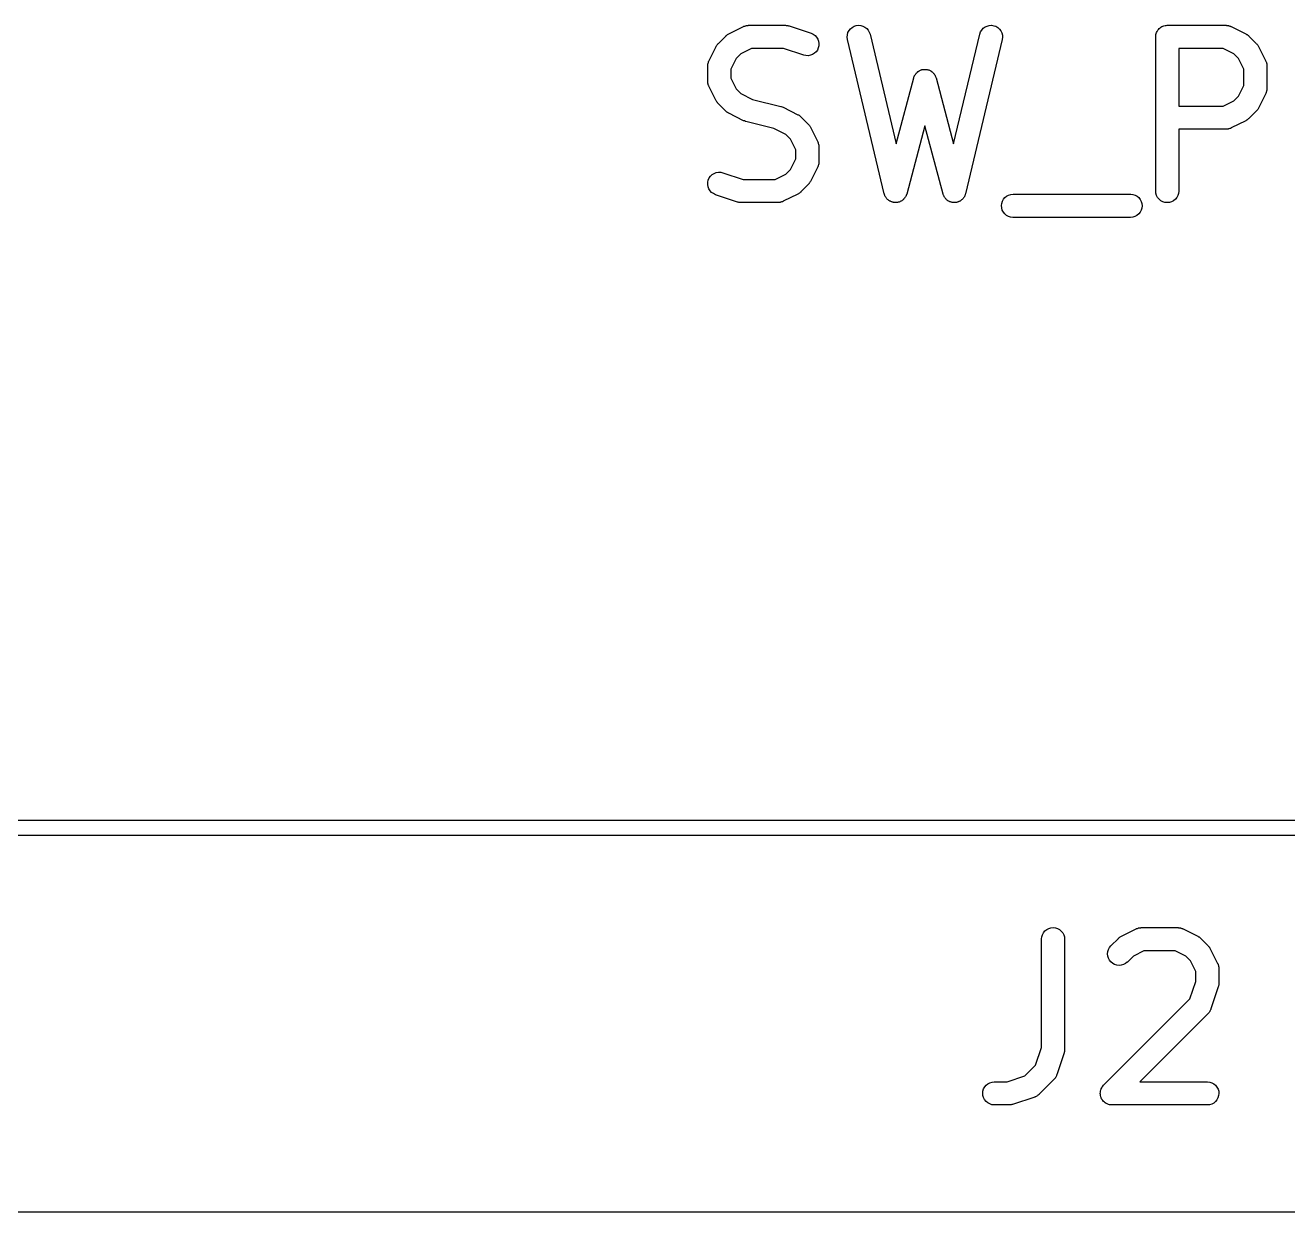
# Model space of a CAD drawing. Extents: x 19 to 116, y -142 to -17.
# Drawn here: x 59.76 to 67.95, y -134.58 to -126.89 of the extents above; entities that cross this region are included whole.
import ezdxf

# ---------------------------------------------------------------- set-up
doc = ezdxf.new("R2010")
doc.units = 0
doc.layers.add('BLACK', color=7, linetype='CONTINUOUS')

msp = doc.modelspace()

# ---------------------------------------------------------------- linework, layer by layer
at = {"layer": 'BLACK', "linetype": 'CONTINUOUS'}
for p, q in [((64.3117, -126.949), (64.3143, -126.947)), ((64.3143, -126.947), (64.3168, -126.945)), ((64.3168, -126.945), (64.3205, -126.943)), ((64.3205, -126.943), (64.3241, -126.941)), ((64.3241, -126.941), (64.4193, -126.893)), ((64.4193, -126.893), (64.4203, -126.893)), ((64.4203, -126.893), (64.4223, -126.892)), ((64.4223, -126.892), (64.4243, -126.891)), ((64.4243, -126.891), (64.4292, -126.89)), ((64.4292, -126.89), (64.434, -126.888)), ((64.434, -126.888), (64.4362, -126.887)), ((64.4362, -126.887), (64.4383, -126.887)), ((64.4383, -126.887), (64.4434, -126.886)), ((64.4434, -126.886), (64.4485, -126.886)), ((64.4485, -126.886), (64.4507, -126.886)), ((64.4507, -126.886), (64.4529, -126.885)), ((64.4529, -126.885), (64.691, -126.885)), ((64.691, -126.885), (64.692, -126.885)), ((64.692, -126.885), (64.6962, -126.886)), ((64.6962, -126.886), (64.7004, -126.886)), ((64.7004, -126.886), (64.7034, -126.887)), ((64.7034, -126.887), (64.7065, -126.887)), ((64.7065, -126.887), (64.7106, -126.888)), ((64.7106, -126.888), (64.7147, -126.889)), ((64.7147, -126.889), (64.8575, -126.937)), ((64.8575, -126.937), (64.8585, -126.937)), ((64.8585, -126.937), (64.8718, -126.943)), ((64.8718, -126.943), (64.8836, -126.952)), ((65.0932, -126.948), (65.0971, -126.933)), ((65.0971, -126.933), (65.1037, -126.92)), ((65.1037, -126.92), (65.1127, -126.909)), ((65.1127, -126.909), (65.1237, -126.899)), ((65.1237, -126.899), (65.1364, -126.892)), ((65.1364, -126.892), (65.1503, -126.887)), ((65.1503, -126.887), (65.1648, -126.885)), ((65.1648, -126.885), (65.1794, -126.886)), ((65.1794, -126.886), (65.1935, -126.89)), ((65.1935, -126.89), (65.2067, -126.897)), ((65.2067, -126.897), (65.2183, -126.906)), ((65.2183, -126.906), (65.228, -126.917)), ((65.228, -126.917), (65.2353, -126.929)), ((65.2353, -126.929), (65.2401, -126.943)), ((65.2401, -126.943), (65.4094, -127.654)), ((65.7821, -127.654), (65.9513, -126.943)), ((65.9513, -126.943), (65.9516, -126.942)), ((65.9516, -126.942), (65.9565, -126.928)), ((65.9565, -126.928), (65.9641, -126.916)), ((65.9641, -126.916), (65.9739, -126.905)), ((65.9739, -126.905), (65.9856, -126.896)), ((65.9856, -126.896), (65.9989, -126.89)), ((65.9989, -126.89), (66.0131, -126.886)), ((66.0131, -126.886), (66.0277, -126.885)), ((66.0277, -126.885), (66.0422, -126.888)), ((66.0422, -126.888), (66.056, -126.892)), ((66.056, -126.892), (66.0686, -126.9)), ((66.0686, -126.9), (66.0795, -126.91)), ((66.0795, -126.91), (66.0883, -126.921)), ((66.0883, -126.921), (66.0947, -126.934)), ((66.0947, -126.934), (66.0984, -126.949)), ((67.0929, -126.952), (67.0937, -126.945)), ((67.0937, -126.945), (67.0938, -126.945)), ((67.0938, -126.945), (67.0959, -126.938)), ((67.0938, -126.945), (67.0938, -126.945)), ((67.0959, -126.938), (67.098, -126.931)), ((67.098, -126.931), (67.0981, -126.931)), ((67.0981, -126.931), (67.0982, -126.931)), ((67.0982, -126.931), (67.1016, -126.925)), ((67.1016, -126.925), (67.105, -126.918)), ((67.105, -126.918), (67.1051, -126.918)), ((67.1051, -126.918), (67.1053, -126.918)), ((67.1053, -126.918), (67.1098, -126.913)), ((67.1098, -126.913), (67.1143, -126.907)), ((67.1143, -126.907), (67.1145, -126.907)), ((67.1145, -126.907), (67.1147, -126.907)), ((67.1147, -126.907), (67.1201, -126.902)), ((67.1201, -126.902), (67.1256, -126.898)), ((67.1256, -126.898), (67.1259, -126.898)), ((67.1259, -126.898), (67.1261, -126.898)), ((67.1261, -126.898), (67.1323, -126.894)), ((67.1323, -126.894), (67.1386, -126.891)), ((67.1386, -126.891), (67.1388, -126.891)), ((67.1388, -126.891), (67.139, -126.891)), ((67.139, -126.891), (67.1458, -126.889)), ((67.1458, -126.889), (67.1526, -126.887)), ((67.1526, -126.887), (67.1528, -126.887)), ((67.1528, -126.887), (67.1531, -126.887)), ((67.1531, -126.887), (67.1601, -126.886)), ((67.1601, -126.886), (67.1671, -126.885)), ((67.1671, -126.885), (67.5481, -126.885)), ((67.5481, -126.885), (67.5491, -126.885)), ((67.5491, -126.885), (67.5513, -126.886)), ((67.5513, -126.886), (67.5535, -126.886)), ((67.5535, -126.886), (67.5586, -126.886)), ((67.5586, -126.886), (67.5637, -126.887)), ((67.5637, -126.887), (67.5658, -126.888)), ((67.5658, -126.888), (67.568, -126.888)), ((67.568, -126.888), (67.5728, -126.89)), ((67.5728, -126.89), (67.5776, -126.891)), ((67.5776, -126.891), (67.5796, -126.893)), ((67.5796, -126.893), (67.5816, -126.893)), ((67.5816, -126.893), (67.6769, -126.941)), ((67.6769, -126.941), (67.6778, -126.941)), ((67.6778, -126.941), (67.6813, -126.944)), ((67.6813, -126.944), (67.6851, -126.946)), ((67.6851, -126.946), (67.6875, -126.948)), ((64.1953, -127.117), (64.2429, -127.022)), ((64.2429, -127.022), (64.2434, -127.021)), ((64.2434, -127.021), (64.2457, -127.018)), ((64.2457, -127.018), (64.2477, -127.014)), ((64.2477, -127.014), (64.2497, -127.011)), ((64.2497, -127.011), (64.2514, -127.009)), ((64.2514, -127.009), (64.2543, -127.006)), ((64.2543, -127.006), (64.257, -127.003)), ((64.257, -127.003), (64.3046, -126.955)), ((64.3046, -126.955), (64.3053, -126.954)), ((64.3053, -126.954), (64.3086, -126.952)), ((64.3086, -126.952), (64.3117, -126.949)), ((64.8836, -126.952), (64.8936, -126.963)), ((64.8936, -126.963), (64.9012, -126.975)), ((64.9012, -126.975), (64.9063, -126.989)), ((64.9081, -127.018), (64.9048, -127.032)), ((64.9063, -126.989), (64.9087, -127.003)), ((64.9087, -127.003), (64.9081, -127.018)), ((65.0922, -126.962), (65.0932, -126.948)), ((65.0939, -126.977), (65.0922, -126.962)), ((65.0942, -126.978), (65.0939, -126.977)), ((65.3323, -127.978), (65.0942, -126.978)), ((66.0972, -126.978), (65.8591, -127.978)), ((66.0992, -126.963), (66.0972, -126.978)), ((66.0984, -126.949), (66.0992, -126.963)), ((67.0921, -126.959), (67.0929, -126.952)), ((67.0921, -126.96), (67.0921, -126.959)), ((67.0921, -127.96), (67.0921, -126.96)), ((67.0921, -126.96), (67.0921, -126.96)), ((67.0921, -126.96), (67.0921, -126.96)), ((67.0921, -126.96), (67.0921, -126.96)), ((67.6875, -126.948), (67.6901, -126.949)), ((67.6901, -126.949), (67.6931, -126.952)), ((67.6931, -126.952), (67.6964, -126.955)), ((67.6964, -126.955), (67.744, -127.003)), ((67.744, -127.003), (67.7447, -127.003)), ((67.7447, -127.003), (67.7473, -127.007)), ((67.7473, -127.007), (67.7502, -127.01)), ((67.7502, -127.01), (67.7519, -127.012)), ((67.7519, -127.012), (67.7539, -127.015)), ((67.7539, -127.015), (67.7558, -127.019)), ((67.7558, -127.019), (67.758, -127.022)), ((67.758, -127.022), (67.8057, -127.117)), ((64.3716, -127.1), (64.3374, -127.169)), ((64.402, -127.07), (64.3716, -127.1)), ((64.4706, -127.035), (64.402, -127.07)), ((64.6788, -127.035), (64.4706, -127.035)), ((64.8101, -127.079), (64.6788, -127.035)), ((64.8244, -127.082), (64.8101, -127.079)), ((64.839, -127.083), (64.8244, -127.082)), ((64.8534, -127.08), (64.839, -127.083)), ((64.8671, -127.075), (64.8534, -127.08)), ((64.8795, -127.067), (64.8671, -127.075)), ((64.8902, -127.057), (64.8795, -127.067)), ((64.8987, -127.046), (64.8902, -127.057)), ((64.9048, -127.032), (64.8987, -127.046)), ((67.2421, -127.035), (67.2421, -127.409)), ((67.5304, -127.035), (67.2421, -127.035)), ((67.5989, -127.07), (67.5304, -127.035)), ((67.6293, -127.1), (67.5989, -127.07)), ((67.6636, -127.169), (67.6293, -127.1)), ((64.1874, -127.15), (64.1876, -127.148)), ((64.1874, -127.151), (64.1874, -127.15)), ((64.1874, -127.246), (64.1874, -127.151)), ((64.1876, -127.145), (64.1884, -127.14)), ((64.1876, -127.148), (64.1876, -127.145)), ((64.1884, -127.14), (64.189, -127.135)), ((64.189, -127.135), (64.1897, -127.133)), ((64.1897, -127.133), (64.1901, -127.131)), ((64.1901, -127.131), (64.1919, -127.126)), ((64.1919, -127.126), (64.1934, -127.121)), ((64.1934, -127.121), (64.1945, -127.119)), ((64.1945, -127.119), (64.1953, -127.117)), ((64.3374, -127.169), (64.3374, -127.228)), ((65.5399, -127.196), (65.5435, -127.193)), ((65.5435, -127.193), (65.5468, -127.189)), ((65.5468, -127.189), (65.5488, -127.188)), ((65.5488, -127.188), (65.5506, -127.186)), ((65.5506, -127.186), (65.5548, -127.184)), ((65.5548, -127.184), (65.5588, -127.181)), ((65.5588, -127.181), (65.5611, -127.18)), ((65.5611, -127.18), (65.5632, -127.179)), ((65.5632, -127.179), (65.5677, -127.177)), ((65.5677, -127.177), (65.5722, -127.175)), ((65.5722, -127.175), (65.5746, -127.174)), ((65.5746, -127.174), (65.5769, -127.173)), ((65.5769, -127.173), (65.5817, -127.173)), ((65.5817, -127.173), (65.5865, -127.172)), ((65.5865, -127.172), (65.5889, -127.172)), ((65.5889, -127.172), (65.5914, -127.171)), ((65.5914, -127.171), (65.5962, -127.171)), ((65.5962, -127.171), (65.6011, -127.171)), ((65.6011, -127.171), (65.6035, -127.172)), ((65.6035, -127.172), (65.606, -127.172)), ((65.606, -127.172), (65.6107, -127.173)), ((65.6107, -127.173), (65.6155, -127.174)), ((65.6155, -127.174), (65.6178, -127.175)), ((65.6178, -127.175), (65.6202, -127.175)), ((65.6202, -127.175), (65.6247, -127.177)), ((65.6247, -127.177), (65.6292, -127.179)), ((65.6292, -127.179), (65.6313, -127.18)), ((65.6313, -127.18), (65.6335, -127.181)), ((65.6335, -127.181), (65.6375, -127.184)), ((65.6375, -127.184), (65.6416, -127.187)), ((65.6416, -127.187), (65.6434, -127.188)), ((65.6434, -127.188), (65.6454, -127.19)), ((65.6454, -127.19), (65.6487, -127.193)), ((65.6487, -127.193), (65.6523, -127.197)), ((67.6636, -127.276), (67.6636, -127.169)), ((67.8057, -127.117), (67.8061, -127.118)), ((67.8061, -127.118), (67.8069, -127.12)), ((67.8069, -127.12), (67.8079, -127.122)), ((67.8079, -127.122), (67.8094, -127.127)), ((67.8094, -127.127), (67.8112, -127.132)), ((67.8112, -127.132), (67.8115, -127.134)), ((67.8115, -127.134), (67.8121, -127.136)), ((67.8121, -127.136), (67.8126, -127.141)), ((67.8126, -127.141), (67.8134, -127.146)), ((67.8134, -127.146), (67.8134, -127.149)), ((67.8134, -127.149), (67.8136, -127.151)), ((67.8136, -127.151), (67.8136, -127.294)), ((64.1876, -127.248), (64.1874, -127.246)), ((64.1875, -127.25), (64.1876, -127.248)), ((64.1883, -127.256), (64.1875, -127.25)), ((64.1888, -127.261), (64.1883, -127.256)), ((64.1894, -127.263), (64.1888, -127.261)), ((64.1898, -127.265), (64.1894, -127.263)), ((64.1916, -127.27), (64.1898, -127.265)), ((64.193, -127.275), (64.1916, -127.27)), ((64.1941, -127.277), (64.193, -127.275)), ((64.3374, -127.228), (64.3716, -127.297)), ((65.4094, -127.654), (65.5232, -127.227)), ((65.5232, -127.227), (65.5235, -127.226)), ((65.5235, -127.226), (65.5244, -127.223)), ((65.5244, -127.223), (65.525, -127.221)), ((65.525, -127.221), (65.5271, -127.217)), ((65.5271, -127.217), (65.5288, -127.212)), ((65.5288, -127.212), (65.5302, -127.21)), ((65.5302, -127.21), (65.5312, -127.208)), ((65.5312, -127.208), (65.5341, -127.204)), ((65.5341, -127.204), (65.5367, -127.2)), ((65.5367, -127.2), (65.5384, -127.198)), ((65.5384, -127.198), (65.5399, -127.196)), ((65.6523, -127.197), (65.6537, -127.199)), ((65.6537, -127.199), (65.6553, -127.201)), ((65.6553, -127.201), (65.6579, -127.205)), ((65.6579, -127.205), (65.6608, -127.209)), ((65.6608, -127.209), (65.6618, -127.211)), ((65.6618, -127.211), (65.663, -127.213)), ((65.663, -127.213), (65.6648, -127.218)), ((65.6648, -127.218), (65.6668, -127.222)), ((65.6668, -127.222), (65.6673, -127.224)), ((65.6673, -127.224), (65.6682, -127.227)), ((65.6682, -127.227), (65.7821, -127.654)), ((64.1948, -127.279), (64.1941, -127.277)), ((64.1953, -127.28), (64.1948, -127.279)), ((64.2429, -127.375), (64.1953, -127.28)), ((64.3716, -127.297), (64.402, -127.327)), ((64.402, -127.327), (64.479, -127.366)), ((67.5989, -127.375), (67.6293, -127.345)), ((67.6293, -127.345), (67.6636, -127.276)), ((67.8057, -127.327), (67.758, -127.422)), ((67.8064, -127.325), (67.8057, -127.327)), ((67.8075, -127.323), (67.8064, -127.325)), ((67.8091, -127.318), (67.8075, -127.323)), ((67.8109, -127.314), (67.8091, -127.318)), ((67.8113, -127.311), (67.8109, -127.314)), ((67.8119, -127.309), (67.8113, -127.311)), ((67.8125, -127.304), (67.8119, -127.309)), ((67.8134, -127.299), (67.8125, -127.304)), ((67.8136, -127.295), (67.8133, -127.297)), ((67.8133, -127.297), (67.8134, -127.299)), ((67.8136, -127.294), (67.8136, -127.295)), ((64.2452, -127.378), (64.2429, -127.375)), ((64.2471, -127.382), (64.2452, -127.378)), ((64.249, -127.385), (64.2471, -127.382)), ((64.2507, -127.387), (64.249, -127.385)), ((64.2536, -127.39), (64.2507, -127.387)), ((64.2562, -127.394), (64.2536, -127.39)), ((64.257, -127.394), (64.2562, -127.394)), ((64.3046, -127.442), (64.257, -127.394)), ((64.479, -127.366), (64.6615, -127.411)), ((64.6615, -127.411), (64.6625, -127.412)), ((64.6625, -127.412), (64.6629, -127.412)), ((64.6629, -127.412), (64.6632, -127.412)), ((64.6632, -127.412), (64.6697, -127.414)), ((64.6697, -127.414), (64.6763, -127.417)), ((64.6763, -127.417), (64.6765, -127.417)), ((64.6765, -127.417), (64.6769, -127.417)), ((64.6769, -127.417), (64.7721, -127.465)), ((67.2421, -127.409), (67.5304, -127.409)), ((67.5304, -127.409), (67.5989, -127.375)), ((67.7496, -127.436), (67.7467, -127.439)), ((67.7513, -127.433), (67.7496, -127.436)), ((67.7533, -127.431), (67.7513, -127.433)), ((67.7553, -127.427), (67.7533, -127.431)), ((67.7576, -127.423), (67.7553, -127.427)), ((67.758, -127.422), (67.7576, -127.423)), ((64.3078, -127.445), (64.3046, -127.442)), ((64.3109, -127.448), (64.3078, -127.445)), ((64.3135, -127.449), (64.3109, -127.448)), ((64.3159, -127.451), (64.3135, -127.449)), ((64.3196, -127.453), (64.3159, -127.451)), ((64.3231, -127.456), (64.3196, -127.453)), ((64.3241, -127.456), (64.3231, -127.456)), ((64.4193, -127.504), (64.3241, -127.456)), ((64.4196, -127.504), (64.4193, -127.504)), ((64.4199, -127.504), (64.4196, -127.504)), ((64.4264, -127.506), (64.4199, -127.504)), ((64.433, -127.509), (64.4264, -127.506)), ((64.4333, -127.509), (64.433, -127.509)), ((64.4337, -127.509), (64.4333, -127.509)), ((64.4347, -127.509), (64.4337, -127.509)), ((64.6172, -127.555), (64.4347, -127.509)), ((64.7721, -127.465), (64.773, -127.465)), ((64.773, -127.465), (64.7766, -127.467)), ((64.7766, -127.467), (64.7803, -127.469)), ((64.7803, -127.469), (64.7827, -127.471)), ((64.7827, -127.471), (64.7853, -127.473)), ((64.7853, -127.473), (64.7883, -127.476)), ((64.7883, -127.476), (64.7916, -127.479)), ((64.7916, -127.479), (64.8392, -127.526)), ((67.6769, -127.504), (67.5816, -127.551)), ((67.6804, -127.501), (67.6769, -127.504)), ((67.6842, -127.499), (67.6804, -127.501)), ((67.6866, -127.498), (67.6842, -127.499)), ((67.6893, -127.496), (67.6866, -127.498)), ((67.6923, -127.493), (67.6893, -127.496)), ((67.6956, -127.49), (67.6923, -127.493)), ((67.6964, -127.49), (67.6956, -127.49)), ((67.744, -127.442), (67.6964, -127.49)), ((67.7467, -127.439), (67.744, -127.442)), ((64.6941, -127.593), (64.6172, -127.555)), ((64.7246, -127.624), (64.6941, -127.593)), ((64.8392, -127.526), (64.84, -127.527)), ((64.84, -127.527), (64.8426, -127.53)), ((64.8426, -127.53), (64.8455, -127.533)), ((64.8455, -127.533), (64.8471, -127.536)), ((64.8471, -127.536), (64.8491, -127.539)), ((64.8491, -127.539), (64.851, -127.542)), ((64.851, -127.542), (64.8533, -127.546)), ((64.8533, -127.546), (64.9009, -127.641)), ((65.5957, -127.537), (65.4777, -127.98)), ((65.7137, -127.98), (65.5957, -127.537)), ((67.5481, -127.559), (67.2421, -127.559)), ((67.2421, -127.559), (67.2421, -127.96)), ((67.5503, -127.559), (67.5481, -127.559)), ((67.5525, -127.559), (67.5503, -127.559)), ((67.5576, -127.558), (67.5525, -127.559)), ((67.5627, -127.558), (67.5576, -127.558)), ((67.5648, -127.557), (67.5627, -127.558)), ((67.567, -127.557), (67.5648, -127.557)), ((67.5718, -127.555), (67.567, -127.557)), ((67.5767, -127.554), (67.5718, -127.555)), ((67.5786, -127.552), (67.5767, -127.554)), ((67.5807, -127.552), (67.5786, -127.552)), ((67.5816, -127.551), (67.5807, -127.552)), ((64.7588, -127.692), (64.7246, -127.624)), ((64.9009, -127.641), (64.9014, -127.642)), ((64.9014, -127.642), (64.9021, -127.644)), ((64.9021, -127.644), (64.9031, -127.646)), ((64.9031, -127.646), (64.9046, -127.651)), ((64.9046, -127.651), (64.9064, -127.656)), ((64.9064, -127.656), (64.9067, -127.658)), ((64.9067, -127.658), (64.9074, -127.66)), ((64.9074, -127.66), (64.9079, -127.665)), ((64.9079, -127.665), (64.9087, -127.67)), ((64.9087, -127.67), (64.9086, -127.672)), ((64.9086, -127.672), (64.9088, -127.675)), ((64.9088, -127.675), (64.9088, -127.77)), ((64.7246, -127.821), (64.7588, -127.752)), ((64.7588, -127.752), (64.7588, -127.692)), ((64.2167, -127.853), (64.2291, -127.846)), ((64.2291, -127.846), (64.2428, -127.84)), ((64.2428, -127.84), (64.2572, -127.838)), ((64.2572, -127.838), (64.2718, -127.838)), ((64.2718, -127.838), (64.2861, -127.842)), ((64.2861, -127.842), (64.4174, -127.885)), ((64.6941, -127.851), (64.7246, -127.821)), ((64.9009, -127.803), (64.8533, -127.899)), ((64.9017, -127.801), (64.9009, -127.803)), ((64.9027, -127.799), (64.9017, -127.801)), ((64.9043, -127.795), (64.9027, -127.799)), ((64.9061, -127.79), (64.9043, -127.795)), ((64.9065, -127.788), (64.9061, -127.79)), ((64.9072, -127.785), (64.9065, -127.788)), ((64.9077, -127.78), (64.9072, -127.785)), ((64.9086, -127.775), (64.9077, -127.78)), ((64.9088, -127.771), (64.9086, -127.773)), ((64.9086, -127.773), (64.9086, -127.775)), ((64.9088, -127.77), (64.9088, -127.771)), ((64.1875, -127.917), (64.188, -127.903)), ((64.1899, -127.932), (64.1875, -127.917)), ((64.188, -127.903), (64.1914, -127.889)), ((64.1914, -127.889), (64.1975, -127.875)), ((64.1975, -127.875), (64.206, -127.863)), ((64.206, -127.863), (64.2167, -127.853)), ((64.4174, -127.885), (64.6256, -127.885)), ((64.6256, -127.885), (64.6941, -127.851)), ((64.8392, -127.918), (64.7916, -127.966)), ((64.8419, -127.915), (64.8392, -127.918)), ((64.8448, -127.912), (64.8419, -127.915)), ((64.8465, -127.909), (64.8448, -127.912)), ((64.8485, -127.907), (64.8465, -127.909)), ((64.8505, -127.903), (64.8485, -127.907)), ((64.8528, -127.9), (64.8505, -127.903)), ((64.8533, -127.899), (64.8528, -127.9)), ((64.195, -127.946), (64.1899, -127.932)), ((64.2026, -127.958), (64.195, -127.946)), ((64.2126, -127.969), (64.2026, -127.958)), ((64.2244, -127.977), (64.2126, -127.969)), ((64.2377, -127.984), (64.2244, -127.977)), ((64.2387, -127.984), (64.2377, -127.984)), ((64.3815, -128.032), (64.2387, -127.984)), ((64.7721, -127.98), (64.6769, -128.027)), ((64.7757, -127.978), (64.7721, -127.98)), ((64.7794, -127.976), (64.7757, -127.978)), ((64.7819, -127.974), (64.7794, -127.976)), ((64.7845, -127.972), (64.7819, -127.974)), ((64.7876, -127.969), (64.7845, -127.972)), ((64.7909, -127.967), (64.7876, -127.969)), ((64.7916, -127.966), (64.7909, -127.967)), ((65.3334, -127.981), (65.3323, -127.978)), ((65.3342, -127.984), (65.3334, -127.981)), ((65.3358, -127.988), (65.3342, -127.984)), ((65.337, -127.992), (65.3358, -127.988)), ((65.3388, -127.995), (65.337, -127.992)), ((65.3402, -127.998), (65.3388, -127.995)), ((65.3424, -128.001), (65.3402, -127.998)), ((65.3444, -128.004), (65.3424, -128.001)), ((65.3467, -128.007), (65.3444, -128.004)), ((65.3487, -128.01), (65.3467, -128.007)), ((65.3515, -128.012), (65.3487, -128.01)), ((65.4618, -128.009), (65.4597, -128.012)), ((65.4642, -128.007), (65.4618, -128.009)), ((65.4663, -128.003), (65.4642, -128.007)), ((65.4687, -128), (65.4663, -128.003)), ((65.4702, -127.997), (65.4687, -128)), ((65.4721, -127.994), (65.4702, -127.997)), ((65.4735, -127.991), (65.4721, -127.994)), ((65.4753, -127.987), (65.4735, -127.991)), ((65.4762, -127.984), (65.4753, -127.987)), ((65.4774, -127.981), (65.4762, -127.984)), ((65.4777, -127.98), (65.4774, -127.981)), ((65.7149, -127.983), (65.7137, -127.98)), ((65.7158, -127.986), (65.7149, -127.983)), ((65.7175, -127.99), (65.7158, -127.986)), ((65.7189, -127.993), (65.7175, -127.99)), ((65.7207, -127.996), (65.7189, -127.993)), ((65.7222, -127.999), (65.7207, -127.996)), ((65.7245, -128.003), (65.7222, -127.999)), ((65.7266, -128.006), (65.7245, -128.003)), ((65.7289, -128.008), (65.7266, -128.006)), ((65.731, -128.011), (65.7289, -128.008)), ((65.7339, -128.014), (65.731, -128.011)), ((65.842, -128.01), (65.8392, -128.013)), ((65.8441, -128.008), (65.842, -128.01)), ((65.8464, -128.005), (65.8441, -128.008)), ((65.8484, -128.002), (65.8464, -128.005)), ((65.8507, -127.999), (65.8484, -128.002)), ((65.8522, -127.995), (65.8507, -127.999)), ((65.8539, -127.993), (65.8522, -127.995)), ((65.8553, -127.989), (65.8539, -127.993)), ((65.8569, -127.985), (65.8553, -127.989)), ((65.8577, -127.982), (65.8569, -127.985)), ((65.8589, -127.979), (65.8577, -127.982)), ((65.8591, -127.978), (65.8589, -127.979)), ((66.105, -128.014), (66.1143, -128.002)), ((66.1143, -128.002), (66.1256, -127.993)), ((66.1256, -127.993), (66.1386, -127.986)), ((66.1386, -127.986), (66.1526, -127.982)), ((66.1526, -127.982), (66.1671, -127.981)), ((66.1671, -127.981), (66.929, -127.981)), ((66.929, -127.981), (66.9301, -127.981)), ((66.9301, -127.981), (66.9446, -127.982)), ((66.9446, -127.982), (66.9586, -127.987)), ((66.9586, -127.987), (66.9714, -127.994)), ((66.9714, -127.994), (66.9826, -128.003)), ((66.9826, -128.003), (66.9918, -128.015)), ((67.0936, -127.975), (67.0921, -127.96)), ((67.0978, -127.989), (67.0936, -127.975)), ((67.1047, -128.002), (67.0978, -127.989)), ((67.1139, -128.013), (67.1047, -128.002)), ((67.229, -128.003), (67.2196, -128.014)), ((67.2361, -127.99), (67.229, -128.003)), ((67.2405, -127.976), (67.2361, -127.99)), ((67.2421, -127.961), (67.2405, -127.976)), ((67.2421, -127.96), (67.2421, -127.961)), ((64.3856, -128.032), (64.3815, -128.032)), ((64.3896, -128.034), (64.3856, -128.032)), ((64.3927, -128.034), (64.3896, -128.034)), ((64.3958, -128.035), (64.3927, -128.034)), ((64.4, -128.035), (64.3958, -128.035)), ((64.4042, -128.035), (64.4, -128.035)), ((64.4052, -128.035), (64.4042, -128.035)), ((64.6433, -128.035), (64.4052, -128.035)), ((64.6455, -128.035), (64.6433, -128.035)), ((64.6477, -128.035), (64.6455, -128.035)), ((64.6528, -128.034), (64.6477, -128.035)), ((64.6579, -128.034), (64.6528, -128.034)), ((64.66, -128.033), (64.6579, -128.034)), ((64.6622, -128.033), (64.66, -128.033)), ((64.667, -128.031), (64.6622, -128.033)), ((64.6719, -128.03), (64.667, -128.031)), ((64.6739, -128.029), (64.6719, -128.03)), ((64.6759, -128.028), (64.6739, -128.029)), ((64.6769, -128.027), (64.6759, -128.028)), ((65.3541, -128.015), (65.3515, -128.012)), ((65.3568, -128.017), (65.3541, -128.015)), ((65.3593, -128.02), (65.3568, -128.017)), ((65.3626, -128.022), (65.3593, -128.02)), ((65.3657, -128.024), (65.3626, -128.022)), ((65.3688, -128.026), (65.3657, -128.024)), ((65.3717, -128.027), (65.3688, -128.026)), ((65.3754, -128.029), (65.3717, -128.027)), ((65.3788, -128.031), (65.3754, -128.029)), ((65.3822, -128.031), (65.3788, -128.031)), ((65.3854, -128.033), (65.3822, -128.031)), ((65.3892, -128.033), (65.3854, -128.033)), ((65.393, -128.034), (65.3892, -128.033)), ((65.3964, -128.035), (65.393, -128.034)), ((65.3998, -128.035), (65.3964, -128.035)), ((65.4037, -128.035), (65.3998, -128.035)), ((65.4076, -128.035), (65.4037, -128.035)), ((65.411, -128.035), (65.4076, -128.035)), ((65.4145, -128.035), (65.411, -128.035)), ((65.4183, -128.034), (65.4145, -128.035)), ((65.4221, -128.033), (65.4183, -128.034)), ((65.4254, -128.032), (65.4221, -128.033)), ((65.4287, -128.032), (65.4254, -128.032)), ((65.4323, -128.03), (65.4287, -128.032)), ((65.436, -128.029), (65.4323, -128.03)), ((65.439, -128.027), (65.436, -128.029)), ((65.4421, -128.026), (65.439, -128.027)), ((65.4453, -128.023), (65.4421, -128.026)), ((65.4487, -128.022), (65.4453, -128.023)), ((65.4513, -128.019), (65.4487, -128.022)), ((65.4541, -128.017), (65.4513, -128.019)), ((65.4568, -128.014), (65.4541, -128.017)), ((65.4597, -128.012), (65.4568, -128.014)), ((65.7365, -128.017), (65.7339, -128.014)), ((65.7393, -128.019), (65.7365, -128.017)), ((65.7419, -128.021), (65.7393, -128.019)), ((65.7452, -128.023), (65.7419, -128.021)), ((65.7484, -128.025), (65.7452, -128.023)), ((65.7515, -128.027), (65.7484, -128.025)), ((65.7545, -128.028), (65.7515, -128.027)), ((65.7582, -128.03), (65.7545, -128.028)), ((65.7617, -128.031), (65.7582, -128.03)), ((65.7651, -128.032), (65.7617, -128.031)), ((65.7683, -128.033), (65.7651, -128.032)), ((65.7721, -128.034), (65.7683, -128.033)), ((65.7759, -128.035), (65.7721, -128.034)), ((65.7794, -128.035), (65.7759, -128.035)), ((65.7828, -128.035), (65.7794, -128.035)), ((65.7867, -128.035), (65.7828, -128.035)), ((65.7905, -128.035), (65.7867, -128.035)), ((65.794, -128.035), (65.7905, -128.035)), ((65.7974, -128.035), (65.794, -128.035)), ((65.8012, -128.034), (65.7974, -128.035)), ((65.805, -128.033), (65.8012, -128.034)), ((65.8083, -128.032), (65.805, -128.033)), ((65.8116, -128.031), (65.8083, -128.032)), ((65.8151, -128.029), (65.8116, -128.031)), ((65.8188, -128.028), (65.8151, -128.029)), ((65.8217, -128.026), (65.8188, -128.028)), ((65.8248, -128.025), (65.8217, -128.026)), ((65.8279, -128.022), (65.8248, -128.025)), ((65.8313, -128.02), (65.8279, -128.022)), ((65.8338, -128.018), (65.8313, -128.02)), ((65.8366, -128.016), (65.8338, -128.018)), ((65.8392, -128.013), (65.8366, -128.016)), ((66.0921, -128.055), (66.0937, -128.041)), ((66.0935, -128.07), (66.0921, -128.055)), ((66.0976, -128.084), (66.0935, -128.07)), ((66.0937, -128.041), (66.098, -128.027)), ((66.1044, -128.097), (66.0976, -128.084)), ((66.098, -128.027), (66.105, -128.014)), ((66.9982, -128.085), (66.9912, -128.098)), ((66.9918, -128.015), (66.9986, -128.028)), ((67.0025, -128.071), (66.9982, -128.085)), ((66.9986, -128.028), (67.0027, -128.042)), ((67.004, -128.056), (67.0025, -128.071)), ((67.0027, -128.042), (67.004, -128.056)), ((67.1252, -128.023), (67.1139, -128.013)), ((67.1381, -128.03), (67.1252, -128.023)), ((67.1521, -128.034), (67.1381, -128.03)), ((67.1666, -128.035), (67.1521, -128.034)), ((67.1812, -128.034), (67.1666, -128.035)), ((67.1952, -128.03), (67.1812, -128.034)), ((67.2082, -128.023), (67.1952, -128.03)), ((67.2196, -128.014), (67.2082, -128.023)), ((66.1136, -128.108), (66.1044, -128.097)), ((66.1248, -128.118), (66.1136, -128.108)), ((66.1376, -128.125), (66.1248, -128.118)), ((66.1515, -128.129), (66.1376, -128.125)), ((66.1661, -128.131), (66.1515, -128.129)), ((66.1671, -128.131), (66.1661, -128.131)), ((66.929, -128.131), (66.1671, -128.131)), ((66.9436, -128.129), (66.929, -128.131)), ((66.9576, -128.125), (66.9436, -128.129)), ((66.9706, -128.118), (66.9576, -128.125)), ((66.9819, -128.109), (66.9706, -128.118)), ((66.9912, -128.098), (66.9819, -128.109)), ((54.0624, -132.04), (79.4576, -132.04)), ((79.41, -132.14), (54.11, -132.14)), ((66.3648, -132.77), (66.3742, -132.759)), ((66.3742, -132.759), (66.3856, -132.75)), ((66.3856, -132.75), (66.3986, -132.743)), ((66.3986, -132.743), (66.4126, -132.739)), ((66.4126, -132.739), (66.4272, -132.737)), ((66.4272, -132.737), (66.4417, -132.739)), ((66.4417, -132.739), (66.4557, -132.743)), ((66.4557, -132.743), (66.4686, -132.75)), ((66.4686, -132.75), (66.4799, -132.76)), ((66.8693, -132.793), (66.9646, -132.745)), ((66.9646, -132.745), (66.9655, -132.745)), ((66.9655, -132.745), (66.9676, -132.744)), ((66.9676, -132.744), (66.9695, -132.743)), ((66.9695, -132.743), (66.9744, -132.742)), ((66.9744, -132.742), (66.9792, -132.74)), ((66.9792, -132.74), (66.9814, -132.739)), ((66.9814, -132.739), (66.9835, -132.739)), ((66.9835, -132.739), (66.9886, -132.738)), ((66.9886, -132.738), (66.9937, -132.738)), ((66.9937, -132.738), (66.9959, -132.738)), ((66.9959, -132.738), (66.9981, -132.737)), ((66.9981, -132.737), (67.2362, -132.737)), ((67.2362, -132.737), (67.2372, -132.737)), ((67.2372, -132.737), (67.2394, -132.738)), ((67.2394, -132.738), (67.2416, -132.738)), ((67.2416, -132.738), (67.2467, -132.738)), ((67.2467, -132.738), (67.2518, -132.739)), ((67.2518, -132.739), (67.2539, -132.74)), ((67.2539, -132.74), (67.2561, -132.74)), ((67.2561, -132.74), (67.2609, -132.742)), ((67.2609, -132.742), (67.2657, -132.743)), ((67.2657, -132.743), (67.2677, -132.745)), ((67.2677, -132.745), (67.2697, -132.745)), ((67.2697, -132.745), (67.365, -132.793)), ((66.3517, -132.811), (66.3533, -132.797)), ((66.3517, -132.812), (66.3517, -132.811)), ((66.3517, -133.514), (66.3517, -132.812)), ((66.3533, -132.797), (66.3577, -132.783)), ((66.3577, -132.783), (66.3648, -132.77)), ((66.4799, -132.76), (66.4891, -132.771)), ((66.4891, -132.771), (66.496, -132.784)), ((66.496, -132.784), (66.5002, -132.798)), ((66.5002, -132.798), (66.5017, -132.812)), ((66.5017, -132.812), (66.5017, -133.527)), ((66.8022, -132.855), (66.8498, -132.807)), ((66.8498, -132.807), (66.8506, -132.806)), ((66.8506, -132.806), (66.8539, -132.804)), ((66.8539, -132.804), (66.8569, -132.801)), ((66.8569, -132.801), (66.8596, -132.799)), ((66.8596, -132.799), (66.862, -132.797)), ((66.862, -132.797), (66.8657, -132.795)), ((66.8657, -132.795), (66.8693, -132.793)), ((67.365, -132.793), (67.3659, -132.793)), ((67.3659, -132.793), (67.3694, -132.796)), ((67.3694, -132.796), (67.3731, -132.798)), ((67.3731, -132.798), (67.3756, -132.8)), ((67.3756, -132.8), (67.3782, -132.801)), ((67.3782, -132.801), (67.3812, -132.804)), ((67.3812, -132.804), (67.3845, -132.807)), ((67.3845, -132.807), (67.4321, -132.855)), ((66.7802, -132.907), (66.7817, -132.893)), ((66.7816, -132.922), (66.7802, -132.907)), ((66.7858, -132.936), (66.7816, -132.922)), ((66.7817, -132.893), (66.786, -132.879)), ((66.786, -132.879), (66.7929, -132.866)), ((66.7929, -132.866), (66.8022, -132.855)), ((66.9473, -132.922), (66.9083, -132.961)), ((67.0158, -132.887), (66.9473, -132.922)), ((67.2185, -132.887), (67.0158, -132.887)), ((67.287, -132.922), (67.2185, -132.887)), ((67.3174, -132.952), (67.287, -132.922)), ((67.4321, -132.855), (67.4328, -132.855)), ((67.4328, -132.855), (67.4354, -132.859)), ((67.4354, -132.859), (67.4383, -132.862)), ((67.4383, -132.862), (67.44, -132.864)), ((67.44, -132.864), (67.4419, -132.867)), ((67.4419, -132.867), (67.4439, -132.871)), ((67.4439, -132.871), (67.4461, -132.874)), ((67.4461, -132.874), (67.4937, -132.969)), ((66.7926, -132.949), (66.7858, -132.936)), ((66.8018, -132.96), (66.7926, -132.949)), ((66.8131, -132.97), (66.8018, -132.96)), ((66.8259, -132.977), (66.8131, -132.97)), ((66.8399, -132.981), (66.8259, -132.977)), ((66.8545, -132.983), (66.8399, -132.981)), ((66.869, -132.981), (66.8545, -132.983)), ((66.8831, -132.977), (66.869, -132.981)), ((66.8961, -132.971), (66.8831, -132.977)), ((66.9075, -132.961), (66.8961, -132.971)), ((66.9083, -132.961), (66.9075, -132.961)), ((67.3517, -133.021), (67.3174, -132.952)), ((67.4937, -132.969), (67.4942, -132.97)), ((67.4942, -132.97), (67.495, -132.972)), ((67.495, -132.972), (67.496, -132.974)), ((67.496, -132.974), (67.4975, -132.979)), ((67.4975, -132.979), (67.4993, -132.984)), ((67.4993, -132.984), (67.4996, -132.986)), ((67.4996, -132.986), (67.5002, -132.988)), ((67.5002, -132.988), (67.5007, -132.993)), ((67.5007, -132.993), (67.5015, -132.998)), ((67.5015, -132.998), (67.5015, -133.001)), ((67.5015, -133.001), (67.5017, -133.003)), ((67.5017, -133.003), (67.5017, -133.098)), ((67.3135, -133.2), (67.3517, -133.086)), ((67.3517, -133.086), (67.3517, -133.021)), ((67.4978, -133.122), (67.4502, -133.265)), ((67.4988, -133.118), (67.4978, -133.122)), ((67.5, -133.114), (67.4988, -133.118)), ((67.5004, -133.111), (67.5, -133.114)), ((67.5011, -133.108), (67.5004, -133.111)), ((67.5012, -133.103), (67.5011, -133.108)), ((67.5017, -133.099), (67.5012, -133.103)), ((67.5017, -133.098), (67.5017, -133.099)), ((66.7546, -133.759), (67.3135, -133.2)), ((67.4321, -133.294), (66.9887, -133.737)), ((67.4335, -133.292), (67.4321, -133.294)), ((67.4351, -133.291), (67.4335, -133.292)), ((67.4381, -133.287), (67.4351, -133.291)), ((67.4414, -133.283), (67.4381, -133.287)), ((67.4424, -133.281), (67.4414, -133.283)), ((67.4437, -133.279), (67.4424, -133.281)), ((67.4459, -133.274), (67.4437, -133.279)), ((67.4483, -133.27), (67.4459, -133.274)), ((67.4489, -133.268), (67.4483, -133.27)), ((67.4499, -133.266), (67.4489, -133.268)), ((67.4502, -133.265), (67.4499, -133.266)), ((66.3135, -133.629), (66.3517, -133.514)), ((66.4978, -133.55), (66.4502, -133.693)), ((66.4988, -133.546), (66.4978, -133.55)), ((66.5, -133.542), (66.4988, -133.546)), ((66.5004, -133.539), (66.5, -133.542)), ((66.5011, -133.536), (66.5004, -133.539)), ((66.5012, -133.532), (66.5011, -133.536)), ((66.5017, -133.528), (66.5012, -133.532)), ((66.5017, -133.527), (66.5017, -133.528)), ((66.2433, -133.699), (66.3135, -133.629)), ((66.0171, -133.743), (66.0311, -133.739)), ((66.0311, -133.739), (66.0457, -133.737)), ((66.0457, -133.737), (66.1288, -133.737)), ((66.1288, -133.737), (66.2433, -133.699)), ((66.4321, -133.723), (66.3368, -133.818)), ((66.4335, -133.721), (66.4321, -133.723)), ((66.4351, -133.719), (66.4335, -133.721)), ((66.4381, -133.715), (66.4351, -133.719)), ((66.4414, -133.711), (66.4381, -133.715)), ((66.4424, -133.709), (66.4414, -133.711)), ((66.4437, -133.708), (66.4424, -133.709)), ((66.4459, -133.703), (66.4437, -133.708)), ((66.4483, -133.698), (66.4459, -133.703)), ((66.4489, -133.696), (66.4483, -133.698)), ((66.4499, -133.694), (66.4489, -133.696)), ((66.4502, -133.693), (66.4499, -133.694)), ((66.9887, -133.737), (67.4267, -133.737)), ((67.4267, -133.737), (67.4277, -133.737)), ((67.4277, -133.737), (67.4423, -133.739)), ((67.4423, -133.739), (67.4562, -133.743)), ((65.9707, -133.812), (65.9722, -133.797)), ((65.972, -133.826), (65.9707, -133.812)), ((65.9722, -133.797), (65.9766, -133.783)), ((65.9766, -133.783), (65.9835, -133.77)), ((65.9835, -133.77), (65.9929, -133.759)), ((65.9929, -133.759), (66.0042, -133.75)), ((66.0042, -133.75), (66.0171, -133.743)), ((66.3328, -133.822), (66.3287, -133.824)), ((66.3344, -133.82), (66.3328, -133.822)), ((66.3361, -133.819), (66.3344, -133.82)), ((66.3368, -133.818), (66.3361, -133.819)), ((66.7326, -133.812), (66.7334, -133.805)), ((66.7333, -133.819), (66.7326, -133.812)), ((66.7326, -133.812), (66.7326, -133.812)), ((66.7326, -133.812), (66.7326, -133.812)), ((66.7339, -133.826), (66.7333, -133.819)), ((66.7334, -133.805), (66.7341, -133.798)), ((66.7341, -133.798), (66.7341, -133.797)), ((66.7341, -133.797), (66.7342, -133.797)), ((66.7342, -133.797), (66.7363, -133.79)), ((66.7363, -133.79), (66.7384, -133.784)), ((66.7384, -133.784), (66.7384, -133.783)), ((66.7384, -133.783), (66.7385, -133.783)), ((66.7385, -133.783), (66.7419, -133.777)), ((66.7419, -133.777), (66.7453, -133.771)), ((66.7453, -133.771), (66.7454, -133.771)), ((66.7454, -133.77), (66.75, -133.765)), ((66.7454, -133.771), (66.7454, -133.77)), ((66.75, -133.765), (66.7546, -133.759)), ((67.4562, -133.743), (67.469, -133.75)), ((67.469, -133.75), (67.4803, -133.76)), ((67.4803, -133.76), (67.4894, -133.771)), ((67.4894, -133.771), (67.4962, -133.784)), ((67.4962, -133.784), (67.5003, -133.798)), ((67.5017, -133.813), (67.5001, -133.827)), ((67.5003, -133.798), (67.5017, -133.813)), ((65.9762, -133.84), (65.972, -133.826)), ((65.983, -133.853), (65.9762, -133.84)), ((65.9921, -133.865), (65.983, -133.853)), ((66.0033, -133.874), (65.9921, -133.865)), ((66.0162, -133.881), (66.0033, -133.874)), ((66.0301, -133.886), (66.0162, -133.881)), ((66.0447, -133.887), (66.0301, -133.886)), ((66.0457, -133.887), (66.0447, -133.887)), ((66.141, -133.887), (66.0457, -133.887)), ((66.1452, -133.887), (66.141, -133.887)), ((66.1494, -133.887), (66.1452, -133.887)), ((66.1524, -133.886), (66.1494, -133.887)), ((66.1555, -133.886), (66.1524, -133.886)), ((66.1596, -133.885), (66.1555, -133.886)), ((66.1637, -133.884), (66.1596, -133.885)), ((66.1647, -133.884), (66.1637, -133.884)), ((66.3075, -133.836), (66.1647, -133.884)), ((66.3095, -133.835), (66.3075, -133.836)), ((66.3117, -133.834), (66.3095, -133.835)), ((66.3162, -133.832), (66.3117, -133.834)), ((66.3209, -133.83), (66.3162, -133.832)), ((66.3227, -133.829), (66.3209, -133.83)), ((66.3247, -133.828), (66.3227, -133.829)), ((66.3287, -133.824), (66.3247, -133.828)), ((66.734, -133.827), (66.7339, -133.826)), ((66.7361, -133.834), (66.734, -133.827)), ((66.734, -133.827), (66.734, -133.827)), ((66.7381, -133.84), (66.7361, -133.834)), ((66.7381, -133.841), (66.7381, -133.84)), ((66.7382, -133.841), (66.7381, -133.841)), ((66.7416, -133.847), (66.7382, -133.841)), ((66.7449, -133.853), (66.7416, -133.847)), ((66.7449, -133.854), (66.7449, -133.853)), ((66.745, -133.854), (66.7449, -133.854)), ((66.7496, -133.859), (66.745, -133.854)), ((66.754, -133.865), (66.7496, -133.859)), ((66.7541, -133.865), (66.754, -133.865)), ((66.7542, -133.865), (66.7541, -133.865)), ((66.7597, -133.87), (66.7542, -133.865)), ((66.7652, -133.874), (66.7597, -133.87)), ((66.7654, -133.874), (66.7652, -133.874)), ((66.7655, -133.874), (66.7654, -133.874)), ((66.7718, -133.878), (66.7655, -133.874)), ((66.7781, -133.881), (66.7718, -133.878)), ((66.7782, -133.881), (66.7781, -133.881)), ((66.7783, -133.881), (66.7782, -133.881)), ((66.7852, -133.884), (66.7783, -133.881)), ((66.792, -133.886), (66.7852, -133.884)), ((66.7922, -133.886), (66.792, -133.886)), ((66.7923, -133.886), (66.7922, -133.886)), ((66.7994, -133.887), (66.7923, -133.886)), ((66.8066, -133.887), (66.7994, -133.887)), ((66.8068, -133.887), (66.8066, -133.887)), ((66.8076, -133.887), (66.8068, -133.887)), ((66.8068, -133.887), (66.8068, -133.887)), ((66.8068, -133.887), (66.8068, -133.887)), ((67.4267, -133.887), (66.8076, -133.887)), ((67.4412, -133.886), (67.4267, -133.887)), ((67.4552, -133.882), (67.4412, -133.886)), ((67.4682, -133.875), (67.4552, -133.882)), ((67.4795, -133.866), (67.4682, -133.875)), ((67.4888, -133.854), (67.4795, -133.866)), ((67.4958, -133.841), (67.4888, -133.854)), ((67.5001, -133.827), (67.4958, -133.841)), ((54.7157, -134.58), (79.41, -134.58))]:
    msp.add_line(p, q, dxfattribs=at)

doc.saveas('drawing.dxf')
